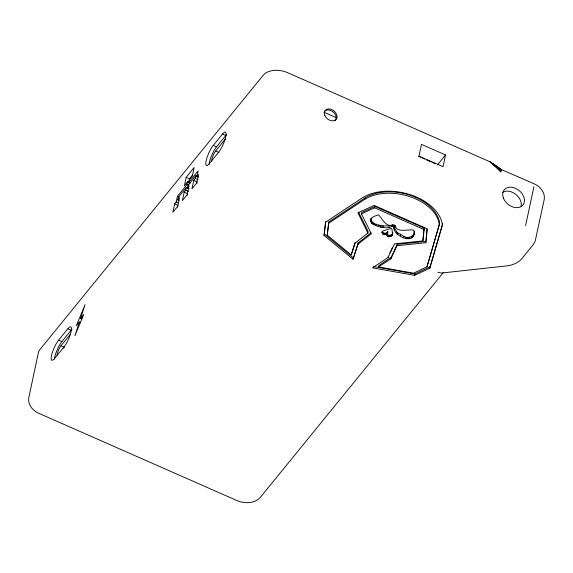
<?xml version="1.0" encoding="UTF-8"?>
<svg xmlns="http://www.w3.org/2000/svg" width="573" height="573" viewBox="0 0 573 573"><rect width="100%" height="100%" fill="white"/><g stroke="black" fill="none" stroke-linecap="round" stroke-linejoin="round"><path stroke-width="0.86" d="M437.815 272.189L441.231 273.077L506.439 265.929C512.112 265.32 517.899 263.143 521.745 258.774L532.89 245.079L535.146 241.276L543.913 200.937C546.083 193.574 540.597 186.354 533.936 183.732L500.609 169.207L490.209 161.887L500.931 172.115L501.017 169.221L490.209 161.887L287.689 72.692A18.551 11.825 12 0 0 263.229 75.228L39.924 349.544A18.551 11.825 12 0 0 38.126 353.849L28.793 397.755C27.611 404.71 32.976 410.934 39.086 413.434L236.771 500.494C244.234 503.724 254.219 503.86 260.149 497.586L443.566 272.275M392.183 235.317L392.734 232.394C393.529 235.668 389.139 238.533 387.011 235.625L387.849 231.736L386.231 233.061L384.784 233.326L382.764 232.523L382.284 231.399L381.99 232.796L383.437 234.579L385.937 234.457L387.556 233.132M387.541 233.397L387.849 231.736M422.867 240.925L424.185 228.126L374.928 206.43L361.749 212.476L361.448 213.872L371.34 233.72L357.967 244.256L352.997 259.261L324.046 235.46L325.543 222.202L362.394 197.785A46.198 29.445 12 0 1 411.235 195.021A46.198 29.445 12 0 1 442.385 225.024L429.843 268.135L414.659 275.369L372.464 267.835L388.1 257.528L394.446 243.869L422.867 240.925L424.185 228.126M425.789 242.723L427.043 228.699L374.14 205.406L357.924 212.827L367.916 233.032L355.124 243.074L351.213 254.885L327.176 235.123L328.802 221.952L364.994 197.979A43.118 27.483 12 0 1 410.576 195.393A43.118 27.483 12 0 1 439.649 223.398L427.007 266.789L413.584 273.178L378.545 266.925L378.846 265.528L391.158 257.413L397.232 244.327L426.083 241.326L425.789 242.723L396.939 245.724L390.865 258.81L378.545 266.925M426.162 240.445L427.179 229.057M393.551 227.058L392.14 226.271C383.953 231.714 357.308 220.612 378.603 214.818C383.101 219.839 386.116 227.918 394.31 224.888L395.091 225.905C397.347 233.433 408.334 228.613 413.842 230.317C416.578 245.817 393.672 236.921 393.551 227.058L393.852 225.662L392.441 224.874C387.663 226.929 370.251 226.5 371.082 218.127M324.046 235.46L325.736 221.687M327.563 232.889L328.802 221.952M381.99 232.796L382.22 231.685L383.301 230.804L391.373 228.383L392.054 229.515L392.441 233.791M190.207 182.959L187.572 181.799L186.977 184.592L177.408 196.346L176.219 201.94L174.622 203.902L172.838 212.289L177.623 206.416M179.134 200.564L177.809 199.984L178.404 197.184L186.383 187.392L189.018 188.553M177.566 207.032L179.406 198.022L177.809 199.984M189.169 179.836L192.356 175.918L194.14 167.531L186.168 177.322L184.384 185.716L187.572 181.799M186.383 187.392L185.788 190.186L184.191 192.148L182.407 200.536L187.192 194.655L188.975 186.268L187.385 188.223L188.703 188.811M187.385 188.223L187.98 185.43L195.952 175.632L197.929 176.505M189.892 183.217L188.574 182.637L189.462 178.776L192.65 174.858M187.135 195.278L187.493 193.595L184.191 192.148M195.952 175.632L195.357 178.432L193.76 180.388L191.976 188.782L196.768 182.902L198.544 174.514L196.954 176.47L198.272 177.05M196.954 176.47L198.143 170.876L188.574 182.637M196.704 183.518L197.062 181.842L193.76 180.388M327.176 235.123L327.47 233.727M351.213 254.885L355.145 242.515M328.501 223.348L364.7 199.375L364.994 197.979M352.997 259.261L358.261 242.859L370.967 232.846M357.967 244.256L358.261 242.859M367.916 233.032L368.217 231.628L358.605 212.203M370.645 221.02L370.946 219.624M370.731 221.529L371.032 220.132M371.34 222.961L371.633 221.565M361.448 213.872L374.627 207.827L374.928 206.43M371.698 223.427L371.992 222.03M372.615 224.165L372.908 222.768M374.019 224.881L374.319 223.484M375.831 225.447L376.124 224.05M378.638 226.113L378.932 224.716M380.536 226.994L380.837 225.597M381.876 227.445L382.17 226.049M383.122 227.531L383.423 226.134M382.47 233.92L382.764 232.523M383.437 234.579L383.731 233.182M384.483 234.722L384.784 233.326M385.035 234.694L385.335 233.297M385.937 234.457L386.231 233.061M386.904 234.708L387.835 232.001M387.011 235.625L387.198 233.311M388.981 227.166L389.282 225.762M387.728 236.427L388.021 235.023L387.312 234.228M388.609 236.799L388.902 235.396L391.388 234.987L392.484 233.92M392.14 226.271L392.441 224.874M389.998 236.728L390.299 235.331M392.963 226.536L393.264 225.132M391.094 236.384L391.388 234.987M391.996 235.618L392.297 234.214M388.1 257.528L388.394 256.131M394.224 229.207L394.518 227.803L393.852 225.662M395.191 227.015L395.485 225.619M390.865 258.81L391.158 257.413M396.416 233.333L396.717 231.936L394.518 227.803M396.831 233.848L397.125 232.445L396.717 231.936M397.612 234.493L397.913 233.089L397.125 232.445M396.939 245.724L397.232 244.327M400.348 235.704L400.649 234.3L397.913 233.089M403.507 237.859L403.807 236.463L400.649 234.3M405.469 238.619L405.77 237.222L403.807 236.463M406.801 238.834L407.102 237.437C410.175 237.58 413.842 236.14 414.48 232.788L413.935 235.095M408.177 238.798L408.47 237.401M408.921 238.683L409.222 237.286M411.142 237.988L411.443 236.592M411.958 237.53L412.259 236.133M412.983 236.649L413.276 235.245M414.315 232.817L414.616 231.413M414.659 275.369L414.952 273.973L430.137 266.739L442.685 223.628L442.385 225.024M445.536 154.968L443.036 166.714L418.97 156.114L421.463 144.367L445.536 154.968L437.557 164.766M427.007 266.789L439.649 223.398M429.843 268.135L430.137 266.739M525.642 225.504L533.9 186.662M80.729 322.57L79.411 321.99L74.934 335.699L83.751 314.484L80.592 318.359L81.91 318.946M80.592 318.359L85.069 304.65L76.252 325.865L79.411 321.99M389.891 252.915L392.505 247.292M222.51 134.018A12.062 2.886 -66.2 0 1 225.762 136.739A12.062 2.886 -66.2 0 1 218.65 152.196L209.396 163.563A12.062 2.886 -66.2 0 1 206.144 160.841A12.062 2.886 -66.2 0 1 213.263 145.384L222.51 134.018L225.812 135.472A12.062 2.886 -66.2 0 1 226.679 134.497M67.865 328.752A12.062 2.886 -66.2 0 1 71.116 331.473A12.062 2.886 -66.2 0 1 64.004 346.93L54.75 358.297A12.062 2.886 -66.2 0 1 51.498 355.575A12.062 2.886 -66.2 0 1 58.618 340.118L67.865 328.752L71.167 330.206A12.062 2.886 -66.2 0 1 72.033 329.239M209.116 164.43A12.062 2.886 -66.2 0 1 216.558 146.831L225.812 135.472M211.688 161.342A6.496 1.554 -66.2 0 1 215.67 151.028L224.917 139.662A6.496 1.554 -66.2 0 1 225.604 138.945M54.471 359.164A12.062 2.886 -66.2 0 1 61.913 341.572L71.167 330.206M57.014 355.239A6.496 1.554 -66.2 0 1 61.017 345.763L70.271 334.403M405.77 237.222L407.102 237.437M373.639 266.588L414.952 273.973M388.021 235.023L388.902 235.396M323.867 112.186L336.881 117.916M418.304 156.286L420.711 157.346M422.315 158.048L424.722 159.108M426.326 159.817L431.14 161.937M432.744 162.646L435.151 163.706M374.627 207.827L423.891 229.522M213.263 145.384L216.558 146.831M215.67 151.028L218.965 152.482M195.357 178.432L197.993 179.593M186.168 177.322L189.462 178.776M186.977 184.592L188.954 185.466M185.788 190.186L188.424 191.346M177.408 196.346L179.385 197.219M176.219 201.94L178.196 202.813M174.622 203.902L177.917 205.356M58.618 340.118L61.913 341.572M61.017 345.763L64.319 347.217A6.496 1.554 -66.2 0 0 63.56 348.269M501.21 169.708L490.209 161.887L493.396 165.003M493.697 164.666L490.209 161.887L501.174 170.675M324.339 234.063L353.297 257.864M502.722 192.263A12.062 8.831 39.1 0 1 515.456 194.097A12.062 8.831 39.1 0 1 521.108 206.065M364.7 199.375A43.118 27.483 12 0 1 410.282 196.79A43.118 27.483 12 0 1 439.355 224.795M324.69 111.141A7.048 5.164 39.1 0 1 333.572 112.294A7.048 5.164 39.1 0 1 335.04 120.681M503.338 197.878A12.062 8.831 39.1 0 0 521.896 206.058A12.062 8.831 39.1 0 0 515.514 188.338A12.062 8.831 39.1 0 0 503.338 197.878M324.776 115.316A7.048 5.164 39.1 0 0 335.678 119.836A7.048 5.164 39.1 0 0 331.652 109.493A7.048 5.164 39.1 0 0 324.776 115.316"/></g></svg>
